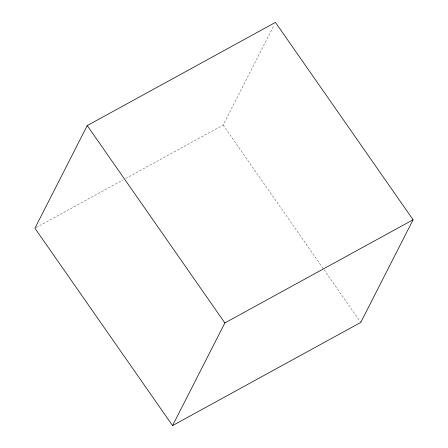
<?xml version="1.0" encoding="UTF-8"?>
<svg xmlns="http://www.w3.org/2000/svg" width="448" height="448" viewBox="0 0 448 448"><rect width="100%" height="100%" fill="white"/><g stroke="black" fill="none" stroke-linecap="round" stroke-linejoin="round"><path stroke-width="0.34" stroke-dasharray="2.24 1.68" d="M125.653 178.5L223.132 125.059L274.17 24.886M36.142 227.573L123.2 179.844M223.132 125.059L360.774 322.414"/><path stroke-width="0.67" d="M87.226 125.586L34.916 228.245L172.558 425.6L360.774 322.414L413.084 219.755L275.442 22.4L87.226 125.586L224.868 322.941L172.558 425.6M224.868 322.941L413.084 219.755"/></g></svg>
